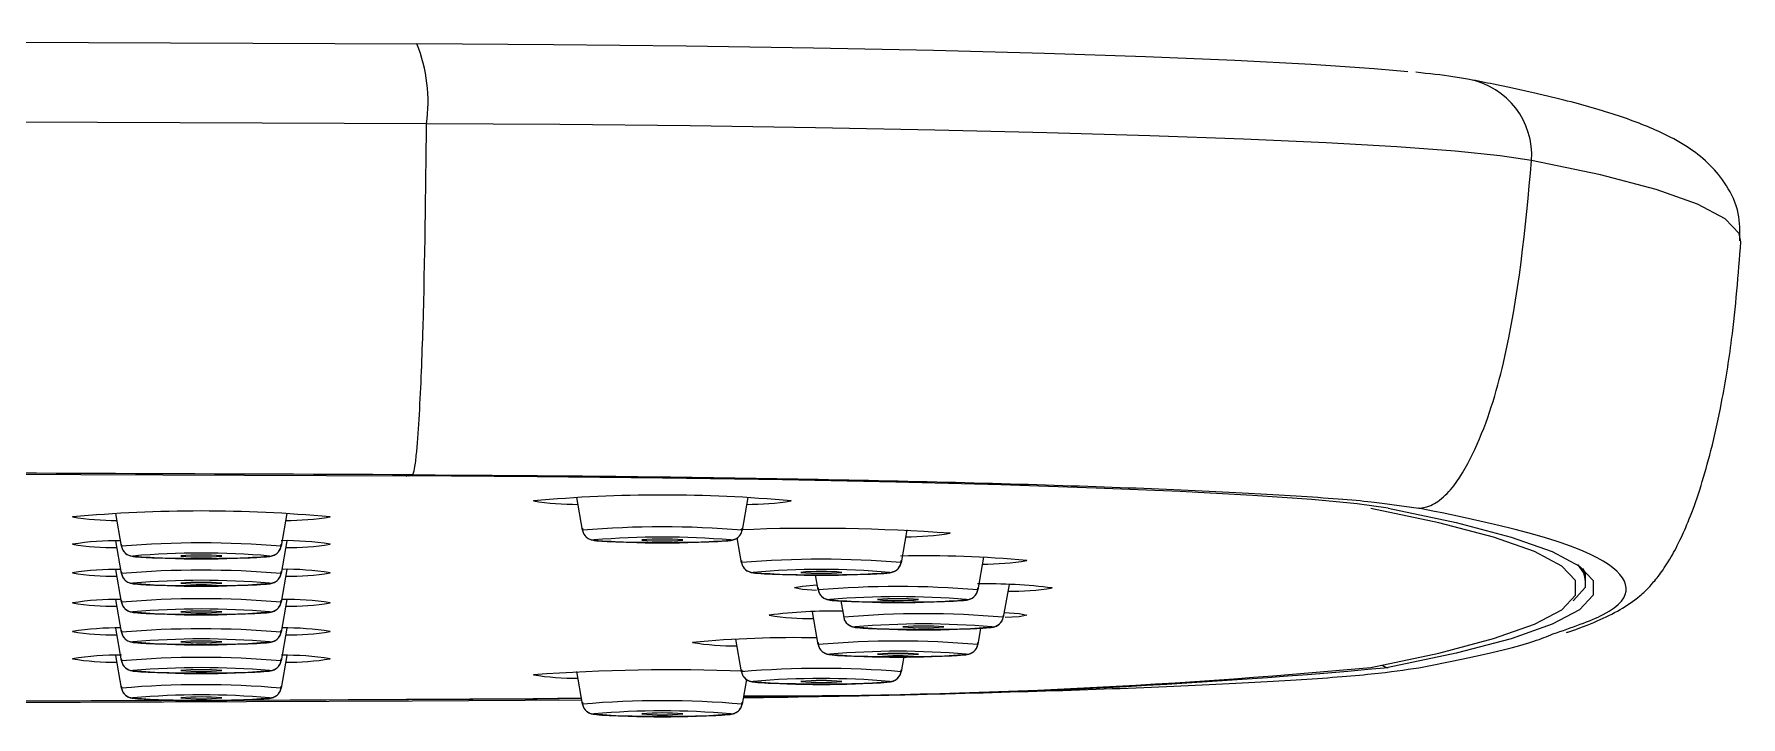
# Model space of a CAD drawing. Extents: x -2463 to 697, y 0 to 2315.
# Drawn here: x -1584.9 to -1541.19, y 1341.92 to 1359.39 of the extents above; entities that cross this region are included whole.
import ezdxf

# ---------------------------------------------------------------- set-up
doc = ezdxf.new("R2010")
doc.units = 0
doc.header["$LTSCALE"] = 10
doc.header["$MEASUREMENT"] = 0
doc.layers.get('0').update_dxf_attribs({"linetype": 'CONTINUOUS'})

msp = doc.modelspace()

# ---------------------------------------------------------------- linework, layer by layer
for p, q in [((-1572.114, 1347.444), (-1572.106, 1347.452)), ((-1570.857, 1346.692), (-1571.005, 1347.53)), ((-1566.622, 1347.53), (-1566.77, 1346.692)), ((-1565.514, 1347.444), (-1565.522, 1347.452)), ((-1583.924, 1347.034), (-1583.916, 1347.042)), ((-1582.668, 1346.282), (-1582.815, 1347.12)), ((-1578.432, 1347.12), (-1578.58, 1346.282)), ((-1577.324, 1347.034), (-1577.332, 1347.042)), ((-1550.128, 1347.352), (-1549.437, 1347.262)), ((-1562.549, 1346.701), (-1562.697, 1345.863)), ((-1561.441, 1346.615), (-1561.449, 1346.623)), ((-1583.924, 1346.336), (-1583.916, 1346.344)), ((-1582.668, 1345.584), (-1582.815, 1346.422)), ((-1578.432, 1346.422), (-1578.58, 1345.584)), ((-1577.324, 1346.336), (-1577.332, 1346.344)), ((-1566.785, 1345.863), (-1566.896, 1346.496)), ((-1582.668, 1344.851), (-1582.815, 1345.689)), ((-1578.432, 1345.689), (-1578.58, 1344.851)), ((-1560.585, 1346.003), (-1560.732, 1345.165)), ((-1559.476, 1345.917), (-1559.484, 1345.925)), ((-1583.924, 1345.603), (-1583.916, 1345.611)), ((-1577.324, 1345.603), (-1577.332, 1345.611)), ((-1565.416, 1345.227), (-1565.424, 1345.219)), ((-1564.82, 1345.165), (-1564.889, 1345.556)), ((-1559.932, 1345.305), (-1560.08, 1344.467)), ((-1558.832, 1345.227), (-1558.824, 1345.219)), ((-1545.174, 1345.419), (-1545.174, 1345.618)), ((-1583.924, 1344.835), (-1583.916, 1344.843)), ((-1582.668, 1344.084), (-1582.815, 1344.921)), ((-1578.432, 1344.921), (-1578.58, 1344.084)), ((-1577.324, 1344.835), (-1577.332, 1344.843)), ((-1564.241, 1344.884), (-1564.168, 1344.467)), ((-1566.076, 1344.521), (-1566.068, 1344.529)), ((-1564.82, 1343.769), (-1564.968, 1344.607)), ((-1559.476, 1344.521), (-1559.484, 1344.529)), ((-1583.924, 1344.102), (-1583.916, 1344.11)), ((-1582.668, 1343.351), (-1582.815, 1344.188)), ((-1578.432, 1344.188), (-1578.58, 1343.351)), ((-1577.324, 1344.102), (-1577.332, 1344.11)), ((-1566.785, 1343.071), (-1566.932, 1343.909)), ((-1560.659, 1344.187), (-1560.732, 1343.769)), ((-1582.668, 1342.653), (-1582.815, 1343.49)), ((-1578.432, 1343.49), (-1578.58, 1342.653)), ((-1568.041, 1343.823), (-1568.033, 1343.831)), ((-1583.924, 1343.404), (-1583.916, 1343.412)), ((-1577.324, 1343.404), (-1577.332, 1343.412)), ((-1570.857, 1342.243), (-1571.005, 1343.081)), ((-1562.628, 1343.462), (-1562.697, 1343.071)), ((-1572.114, 1342.995), (-1572.106, 1343.003)), ((-1566.658, 1342.875), (-1566.77, 1342.243)), ((-1587.218, 1342.32), (-1581.056, 1342.345)), ((-1575.317, 1342.354), (-1587.193, 1342.305)), ((-1587.185, 1342.281), (-1575.217, 1342.326)), ((-1579.829, 1342.35), (-1575.373, 1342.37)), ((-1575.217, 1342.326), (-1570.877, 1342.357))]:
    msp.add_line(p, q)
at = {"flags": 128}
for points in [[(-1803.148, 1359.138), (-1784.219, 1359.214), (-1765.249, 1359.276), (-1746.247, 1359.324), (-1727.219, 1359.359), (-1708.176, 1359.379), (-1689.124, 1359.386), (-1670.072, 1359.379), (-1651.028, 1359.359), (-1632.001, 1359.324), (-1612.999, 1359.276), (-1594.029, 1359.214), (-1575.1, 1359.138)], [(-1549.713, 1358.42), (-1550.583, 1358.498), (-1552.189, 1358.609), (-1554.149, 1358.712), (-1556.436, 1358.807), (-1559.021, 1358.893), (-1561.869, 1358.967), (-1564.943, 1359.029), (-1568.202, 1359.079), (-1571.602, 1359.115), (-1575.1, 1359.138)], [(-1574.852, 1357.092), (-1593.822, 1357.168), (-1612.833, 1357.23), (-1631.877, 1357.279), (-1650.945, 1357.313), (-1670.031, 1357.334), (-1689.124, 1357.341), (-1708.217, 1357.334), (-1727.302, 1357.313), (-1746.371, 1357.279), (-1765.415, 1357.23), (-1784.426, 1357.168), (-1803.396, 1357.092)], [(-1546.547, 1356.158), (-1547.351, 1356.276), (-1548.506, 1356.39), (-1549.999, 1356.5), (-1551.813, 1356.603), (-1553.929, 1356.699), (-1556.322, 1356.787), (-1558.967, 1356.865), (-1561.833, 1356.934), (-1564.89, 1356.991), (-1568.102, 1357.037), (-1571.436, 1357.071), (-1574.852, 1357.092)], [(-1541.186, 1354.074), (-1541.23, 1354.286), (-1541.585, 1354.662), (-1542.296, 1355.038), (-1543.36, 1355.413), (-1544.778, 1355.787), (-1546.547, 1356.158)], [(-1802.931, 1348.084), (-1784.038, 1348.16), (-1765.105, 1348.222), (-1746.138, 1348.27), (-1727.147, 1348.305), (-1708.14, 1348.325), (-1689.124, 1348.332), (-1670.108, 1348.325), (-1651.101, 1348.305), (-1632.11, 1348.27), (-1613.143, 1348.222), (-1594.209, 1348.16), (-1575.317, 1348.084)], [(-1575.373, 1348.069), (-1575.368, 1348.074), (-1575.364, 1348.084)], [(-1550.224, 1347.257), (-1551.017, 1347.37), (-1552.18, 1347.48), (-1553.695, 1347.585), (-1555.545, 1347.683), (-1557.703, 1347.772), (-1560.143, 1347.853), (-1562.831, 1347.923), (-1565.731, 1347.982), (-1568.807, 1348.029), (-1572.016, 1348.063), (-1575.317, 1348.084)], [(-1550.667, 1343.184), (-1548.92, 1343.551), (-1547.521, 1343.92), (-1546.47, 1344.29), (-1545.769, 1344.661), (-1545.418, 1345.033), (-1545.418, 1345.405), (-1545.769, 1345.777), (-1546.47, 1346.148), (-1547.521, 1346.518), (-1548.92, 1346.887), (-1550.667, 1347.254)], [(-1550.224, 1347.257), (-1548.475, 1346.889), (-1547.074, 1346.52), (-1546.021, 1346.149), (-1545.319, 1345.778), (-1544.968, 1345.405), (-1544.968, 1345.033), (-1545.319, 1344.661), (-1546.021, 1344.289), (-1547.074, 1343.918), (-1548.475, 1343.549), (-1550.224, 1343.182)], [(-1545.486, 1344.884), (-1545.168, 1345.233), (-1545.168, 1345.605), (-1545.234, 1345.714)], [(-1545.37, 1345.813), (-1545.218, 1345.605), (-1545.174, 1345.419)], [(-1564.854, 1345.284), (-1565.225, 1345.258), (-1565.424, 1345.219)], [(-1564.865, 1345.155), (-1565.225, 1345.18), (-1565.424, 1345.219)], [(-1560.059, 1344.587), (-1559.675, 1344.561), (-1559.476, 1344.521)], [(-1559.476, 1344.521), (-1559.675, 1344.482), (-1560.03, 1344.457)], [(-1575.373, 1342.37), (-1572.123, 1342.39), (-1570.885, 1342.402)], [(-1575.317, 1342.354), (-1575.322, 1342.359), (-1575.326, 1342.37)], [(-1570.882, 1342.386), (-1572.016, 1342.375), (-1575.317, 1342.354)]]:
    msp.add_lwpolyline(points, dxfattribs=at)
for centre, radius, start, end in [((-1578.855, 1357.644), 4.041, 352.1457, 21.6896), ((-1548.518, 1356.288), 1.975, 356.2252, 78.862), ((-1568.814, 1311.7), 35.895, 84.7251, 95.2749), ((-1571.033, 1354.09), 6.734, 260.7625, 270.4937), ((-1566.595, 1354.091), 6.735, 269.5067, 279.2372), ((-1580.624, 1311.299), 35.887, 84.7239, 95.2761), ((-1582.844, 1353.667), 6.721, 260.7557, 270.5064), ((-1578.404, 1353.667), 6.721, 269.4936, 279.2443), ((-1568.814, 1323.159), 23.622, 85.0367, 94.9633), ((-1570.562, 1346.744), 0.3, 190.0168, 270.0239), ((-1567.065, 1346.744), 0.3, 269.9749, 349.9816), ((-1564.921, 1299.019), 47.723, 85.8181, 92.2672), ((-1562.522, 1353.262), 6.734, 269.5063, 279.2375), ((-1582.789, 1339.273), 7.153, 89.191, 99.1256), ((-1582.843, 1352.983), 6.734, 260.7626, 270.4935), ((-1580.624, 1322.741), 23.63, 85.0384, 94.9616), ((-1582.372, 1346.334), 0.3, 190.0122, 270.0177), ((-1580.624, 1325.908), 20.202, 85.0354, 94.9646), ((-1578.876, 1346.334), 0.3, 269.9814, 349.9886), ((-1578.47, 1339.179), 7.248, 80.8983, 90.8709), ((-1578.405, 1352.983), 6.734, 269.5065, 279.2374), ((-1568.814, 1326.294), 20.226, 85.0414, 94.9586), ((-1568.814, 1366.57), 20.202, 265.0354, 274.9646), ((-1568.814, 1340.39), 6.077, 85.0442, 94.9558), ((-1568.814, 1352.474), 6.053, 265.0242, 274.9758), ((-1582.791, 1338.554), 7.139, 89.1994, 99.1306), ((-1580.624, 1322.051), 23.622, 85.0367, 94.9633), ((-1580.624, 1366.161), 20.202, 265.0354, 274.9646), ((-1580.624, 1339.98), 6.078, 85.0444, 94.9556), ((-1580.624, 1352.089), 6.078, 265.0444, 274.9556), ((-1578.464, 1338.498), 7.196, 80.8843, 90.8345), ((-1564.741, 1322.347), 23.606, 85.0332, 94.9668), ((-1566.489, 1345.916), 0.3, 190.0264, 270.0171), ((-1564.741, 1325.481), 20.21, 85.0374, 94.9626), ((-1562.993, 1345.916), 0.3, 269.9841, 349.9752), ((-1562.087, 1318.088), 27.951, 84.6409, 91.2842), ((-1560.556, 1352.555), 6.726, 269.4973, 279.2406), ((-1582.843, 1352.25), 6.734, 260.7626, 270.4935), ((-1582.372, 1345.636), 0.3, 190.02, 270.0236), ((-1580.624, 1325.186), 20.226, 85.0414, 94.9586), ((-1580.624, 1365.463), 20.202, 265.0354, 274.9646), ((-1580.624, 1339.282), 6.078, 85.0444, 94.9556), ((-1580.624, 1351.367), 6.053, 265.0244, 274.9756), ((-1578.875, 1345.636), 0.3, 269.9756, 349.9809), ((-1578.405, 1352.25), 6.734, 269.5065, 279.2374), ((-1564.741, 1365.742), 20.202, 265.0354, 274.9646), ((-1564.741, 1339.561), 6.077, 85.0442, 94.9558), ((-1564.741, 1351.646), 6.053, 265.0242, 274.9758), ((-1562.776, 1321.632), 23.622, 85.0367, 94.9633), ((-1560.557, 1331.06), 14.264, 83.0209, 90.7257), ((-1559.904, 1351.853), 6.721, 269.4938, 279.2441), ((-1582.79, 1337.775), 7.15, 89.2068, 99.126), ((-1582.844, 1351.473), 6.725, 260.7592, 270.5029), ((-1580.624, 1321.334), 23.606, 85.0333, 94.9667), ((-1582.372, 1344.904), 0.3, 190.028, 270.0156), ((-1578.876, 1344.904), 0.3, 269.9836, 349.9729), ((-1578.451, 1337.832), 7.093, 80.8577, 90.7673), ((-1578.404, 1351.473), 6.725, 269.4971, 279.2408), ((-1564.524, 1345.218), 0.3, 190.0269, 270.003), ((-1562.776, 1324.792), 20.202, 85.0354, 94.9646), ((-1562.776, 1365.068), 20.226, 265.0414, 274.9586), ((-1562.776, 1338.888), 6.053, 85.0242, 94.9758), ((-1562.776, 1350.972), 6.077, 265.0442, 274.9558), ((-1561.028, 1345.218), 0.3, 269.994, 349.9761), ((-1580.624, 1324.469), 20.21, 85.0374, 94.9626), ((-1580.624, 1364.73), 20.202, 265.0354, 274.9646), ((-1580.624, 1338.549), 6.078, 85.0444, 94.9556), ((-1580.624, 1350.634), 6.053, 265.0244, 274.9756), ((-1564.362, 1330.577), 14.049, 89.3202, 97.0073), ((-1564.995, 1351.168), 6.735, 260.7628, 270.4933), ((-1562.124, 1320.926), 23.63, 85.0384, 94.9616), ((-1563.872, 1344.52), 0.3, 190.0107, 270.0193), ((-1560.376, 1344.52), 0.3, 269.9838, 349.9863), ((-1582.785, 1337.002), 7.191, 89.17, 99.1155), ((-1582.843, 1350.749), 6.734, 260.7626, 270.4935), ((-1580.624, 1320.55), 23.622, 85.0367, 94.9633), ((-1582.372, 1344.136), 0.3, 190.0254, 270.0045), ((-1580.624, 1323.71), 20.202, 85.0354, 94.9646), ((-1578.876, 1344.136), 0.3, 269.9946, 349.9754), ((-1578.457, 1337.05), 7.143, 80.8709, 90.8092), ((-1578.405, 1350.749), 6.734, 269.5065, 279.2374), ((-1565.446, 1316.198), 27.747, 88.7676, 95.3655), ((-1562.124, 1324.094), 20.202, 85.0354, 94.9646), ((-1562.124, 1364.346), 20.202, 265.0354, 274.9646), ((-1562.124, 1338.165), 6.077, 85.0442, 94.9558), ((-1562.124, 1350.274), 6.077, 265.0442, 274.9558), ((-1582.779, 1336.262), 7.234, 89.1373, 99.1068), ((-1580.624, 1363.986), 20.226, 265.0414, 274.9586), ((-1580.624, 1337.805), 6.053, 85.0244, 94.9756), ((-1580.624, 1349.891), 6.078, 265.0444, 274.9556), ((-1578.465, 1336.289), 7.206, 80.8874, 90.8362), ((-1566.961, 1350.461), 6.726, 260.7594, 270.5027), ((-1562.776, 1320.252), 23.606, 85.0333, 94.9667), ((-1564.524, 1343.822), 0.3, 190.0295, 270.014), ((-1562.776, 1323.387), 20.21, 85.0374, 94.9626), ((-1562.776, 1363.648), 20.202, 265.0354, 274.9646), ((-1562.776, 1337.467), 6.077, 85.0442, 94.9558), ((-1562.776, 1349.552), 6.053, 265.0242, 274.9758), ((-1561.028, 1343.822), 0.3, 269.9829, 349.9736), ((-1582.844, 1350.038), 6.721, 260.7557, 270.5064), ((-1580.624, 1319.817), 23.622, 85.0367, 94.9633), ((-1582.372, 1343.403), 0.3, 190.02, 270.0236), ((-1580.624, 1322.952), 20.226, 85.0414, 94.9586), ((-1580.624, 1363.229), 20.202, 265.0354, 274.9646), ((-1580.624, 1337.048), 6.078, 85.0444, 94.9556), ((-1580.624, 1349.133), 6.053, 265.0244, 274.9756), ((-1578.875, 1343.403), 0.3, 269.9756, 349.9809), ((-1578.404, 1350.038), 6.721, 269.4936, 279.2443), ((-1568.633, 1295.39), 47.731, 87.7313, 94.1816), ((-1564.741, 1319.538), 23.622, 85.0367, 94.9633), ((-1566.489, 1343.124), 0.3, 190.0239, 270.006), ((-1566.588, 1523.183), 180.744, 269.95325, 275.19436), ((-1566.256, 1509.68), 167.224, 269.83703, 275.34925), ((-1562.993, 1343.124), 0.3, 269.9951, 349.9778), ((-1550.222, 1343.379), 0.198, 223.6373, 269.3815), ((-1580.624, 1319.119), 23.622, 85.0367, 94.9633), ((-1582.372, 1342.705), 0.3, 190.0254, 270.0045), ((-1578.876, 1342.705), 0.3, 269.9946, 349.9754), ((-1571.033, 1349.641), 6.734, 260.7625, 270.4937), ((-1564.741, 1322.698), 20.202, 85.0354, 94.9646), ((-1564.741, 1362.974), 20.226, 265.0414, 274.9586), ((-1564.741, 1336.794), 6.053, 85.0242, 94.9758), ((-1564.741, 1348.878), 6.077, 265.0442, 274.9558), ((-1580.624, 1322.279), 20.202, 85.0354, 94.9646), ((-1580.624, 1362.539), 20.21, 265.0374, 274.9626), ((-1580.624, 1336.375), 6.053, 85.0244, 94.9756), ((-1580.624, 1348.46), 6.078, 265.0444, 274.9556), ((-1568.814, 1318.71), 23.622, 85.0367, 94.9633), ((-1570.562, 1342.295), 0.3, 190.0168, 270.0239), ((-1567.065, 1342.295), 0.3, 269.9749, 349.9816), ((-1568.814, 1321.845), 20.226, 85.0414, 94.9586), ((-1568.814, 1362.121), 20.202, 265.0354, 274.9646), ((-1568.814, 1335.941), 6.077, 85.0442, 94.9558), ((-1568.814, 1348.025), 6.053, 265.0242, 274.9758)]:
    msp.add_arc(centre, radius, start, end)
for points, knots in [([(-1548.136, 1358.227), (-1548.273, 1358.251), (-1548.662, 1358.32), (-1549.178, 1358.375), (-1549.513, 1358.411)], [0, 0, 0, 0, 0.349368, 1, 1, 1, 1]), ([(-1541.212, 1354.097), (-1541.211, 1354.336), (-1541.209, 1354.871), (-1541.554, 1355.558), (-1541.994, 1356.084), (-1542.535, 1356.506), (-1543.271, 1356.911), (-1544.285, 1357.304), (-1545.706, 1357.712), (-1547.043, 1358.014), (-1547.93, 1358.187), (-1548.136, 1358.227)], [0, 0, 0, 0, 0.057502, 0.128611, 0.202784, 0.29045, 0.407615, 0.582032, 0.757309, 0.943458, 1, 1, 1, 1]), ([(-1575.217, 1348.109), (-1575.21, 1348.115), (-1575.186, 1348.139), (-1575.144, 1348.331), (-1575.087, 1348.84), (-1575.008, 1350.023), (-1574.901, 1352.821), (-1574.872, 1355.346), (-1574.852, 1357.092)], [0, 0, 0, 0, 0.016961, 0.05963, 0.113244, 0.223873, 0.463351, 1, 1, 1, 1]), ([(-1549.437, 1347.258), (-1549.383, 1347.264), (-1549.193, 1347.282), (-1548.861, 1347.464), (-1548.405, 1347.96), (-1547.778, 1349.125), (-1546.939, 1351.899), (-1546.707, 1354.417), (-1546.547, 1356.158)], [0, 0, 0, 0, 0.016959, 0.059628, 0.113244, 0.223873, 0.463348, 1, 1, 1, 1]), ([(-1545.655, 1344.077), (-1545.643, 1344.081), (-1545.337, 1344.175), (-1544.876, 1344.362), (-1544.282, 1344.644), (-1543.853, 1344.936), (-1543.549, 1345.212), (-1543.249, 1345.574), (-1543.006, 1345.936), (-1542.738, 1346.437), (-1542.471, 1347.052), (-1542.206, 1347.806), (-1541.927, 1348.793), (-1541.651, 1350.05), (-1541.36, 1351.84), (-1541.251, 1353.235), (-1541.186, 1354.074)], [0, 0, 0, 0, 0.007644, 0.200117, 0.375077, 0.539554, 0.627238, 0.675519, 0.722538, 0.758542, 0.786418, 0.817296, 0.84749, 0.884952, 0.930827, 1, 1, 1, 1]), ([(-1575.217, 1348.112), (-1586.027, 1348.155), (-1607.637, 1348.242), (-1640.193, 1348.321), (-1672.804, 1348.362), (-1705.443, 1348.362), (-1738.055, 1348.321), (-1770.61, 1348.242), (-1792.22, 1348.155), (-1803.031, 1348.112)], [0, 0, 0, 0, 0.142913, 0.285691, 0.428514, 0.571485, 0.714307, 0.857085, 1, 1, 1, 1]), ([(-1575.217, 1348.112), (-1573.657, 1348.103), (-1570.536, 1348.084), (-1566.092, 1348.024), (-1561.957, 1347.942), (-1558.258, 1347.837), (-1555.054, 1347.714), (-1552.5, 1347.574), (-1550.825, 1347.452), (-1550.29, 1347.376), (-1550.128, 1347.352)], [0, 0, 0, 0, 0.134557, 0.269101, 0.403665, 0.538201, 0.672765, 0.807301, 0.941858, 1, 1, 1, 1]), ([(-1546.002, 1344.04), (-1545.521, 1344.204), (-1544.379, 1344.596), (-1543.95, 1345.219), (-1544.523, 1345.904), (-1546.24, 1346.586), (-1548.371, 1347.036), (-1549.437, 1347.262)], [0, 0, 0, 0, 0.153583, 0.365286, 0.576984, 0.788297, 1, 1, 1, 1]), ([(-1570.862, 1346.744), (-1570.858, 1346.706), (-1570.85, 1346.638), (-1570.801, 1346.556), (-1570.745, 1346.502), (-1570.693, 1346.47), (-1570.648, 1346.453), (-1570.604, 1346.44), (-1570.51, 1346.424), (-1570.308, 1346.41), (-1569.823, 1346.392), (-1569.339, 1346.384), (-1569.039, 1346.384), (-1568.968, 1346.384)], [0, 0, 0, 0, 0.0399977, 0.0725901, 0.1005304, 0.1253402, 0.14869, 0.1778551, 0.2344308, 0.4621174, 0.6888057, 0.9254436, 1, 1, 1, 1]), ([(-1568.968, 1346.384), (-1568.815, 1346.384), (-1568.439, 1346.383), (-1567.865, 1346.391), (-1567.354, 1346.407), (-1567.118, 1346.425), (-1567.021, 1346.44), (-1566.951, 1346.462), (-1566.883, 1346.5), (-1566.818, 1346.564), (-1566.773, 1346.651), (-1566.768, 1346.715), (-1566.765, 1346.744)], [0, 0, 0, 0, 0.142926, 0.352505, 0.562939, 0.778486, 0.84991, 0.881817, 0.908021, 0.938484, 0.972504, 1, 1, 1, 1]), ([(-1582.672, 1346.334), (-1582.668, 1346.297), (-1582.661, 1346.228), (-1582.611, 1346.146), (-1582.556, 1346.092), (-1582.503, 1346.061), (-1582.459, 1346.043), (-1582.414, 1346.031), (-1582.32, 1346.015), (-1582.118, 1346), (-1581.633, 1345.983), (-1581.149, 1345.974), (-1580.85, 1345.974), (-1580.778, 1345.975)], [0, 0, 0, 0, 0.0399789, 0.0725876, 0.1005263, 0.1253339, 0.1486756, 0.1778539, 0.234418, 0.4621077, 0.6887973, 0.9254382, 1, 1, 1, 1]), ([(-1580.778, 1345.975), (-1580.625, 1345.974), (-1580.249, 1345.973), (-1579.675, 1345.981), (-1579.164, 1345.997), (-1578.929, 1346.015), (-1578.831, 1346.03), (-1578.762, 1346.052), (-1578.693, 1346.09), (-1578.628, 1346.155), (-1578.583, 1346.241), (-1578.578, 1346.306), (-1578.576, 1346.334)], [0, 0, 0, 0, 0.1429277, 0.3525045, 0.5629467, 0.7784984, 0.8499224, 0.8818328, 0.9080315, 0.9384875, 0.9725221, 1, 1, 1, 1]), ([(-1566.789, 1345.916), (-1566.785, 1345.878), (-1566.778, 1345.809), (-1566.728, 1345.727), (-1566.673, 1345.674), (-1566.62, 1345.642), (-1566.576, 1345.624), (-1566.531, 1345.612), (-1566.437, 1345.596), (-1566.235, 1345.581), (-1565.75, 1345.564), (-1565.266, 1345.555), (-1564.967, 1345.556), (-1564.895, 1345.556)], [0, 0, 0, 0, 0.040001, 0.072593, 0.10053, 0.125337, 0.148684, 0.177858, 0.234423, 0.462112, 0.688797, 0.925439, 1, 1, 1, 1]), ([(-1564.895, 1345.556), (-1564.742, 1345.555), (-1564.366, 1345.554), (-1563.792, 1345.563), (-1563.281, 1345.579), (-1563.046, 1345.596), (-1562.948, 1345.611), (-1562.879, 1345.633), (-1562.81, 1345.671), (-1562.745, 1345.736), (-1562.7, 1345.823), (-1562.695, 1345.887), (-1562.693, 1345.916)], [0, 0, 0, 0, 0.1429255, 0.3524969, 0.5629377, 0.7784844, 0.8499095, 0.8818145, 0.9080217, 0.9384846, 0.9725046, 1, 1, 1, 1]), ([(-1582.672, 1345.636), (-1582.668, 1345.599), (-1582.661, 1345.53), (-1582.611, 1345.448), (-1582.556, 1345.394), (-1582.503, 1345.363), (-1582.459, 1345.345), (-1582.414, 1345.333), (-1582.32, 1345.317), (-1582.118, 1345.302), (-1581.633, 1345.285), (-1581.149, 1345.276), (-1580.85, 1345.276), (-1580.778, 1345.276)], [0, 0, 0, 0, 0.040001, 0.072592, 0.100526, 0.125339, 0.148686, 0.177861, 0.234426, 0.462113, 0.6888, 0.925439, 1, 1, 1, 1]), ([(-1580.778, 1345.276), (-1580.625, 1345.276), (-1580.249, 1345.275), (-1579.675, 1345.283), (-1579.164, 1345.299), (-1578.929, 1345.317), (-1578.831, 1345.332), (-1578.762, 1345.354), (-1578.693, 1345.392), (-1578.628, 1345.457), (-1578.583, 1345.543), (-1578.578, 1345.608), (-1578.576, 1345.636)], [0, 0, 0, 0, 0.142925, 0.352499, 0.562938, 0.778486, 0.84991, 0.881816, 0.90802, 0.938484, 0.972504, 1, 1, 1, 1]), ([(-1564.824, 1345.218), (-1564.82, 1345.18), (-1564.813, 1345.111), (-1564.763, 1345.029), (-1564.708, 1344.976), (-1564.655, 1344.944), (-1564.611, 1344.926), (-1564.566, 1344.914), (-1564.473, 1344.898), (-1564.27, 1344.883), (-1563.785, 1344.866), (-1563.302, 1344.858), (-1563.002, 1344.858), (-1562.93, 1344.858)], [0, 0, 0, 0, 0.04, 0.072592, 0.100525, 0.125339, 0.148689, 0.177854, 0.23443, 0.462116, 0.688805, 0.925443, 1, 1, 1, 1]), ([(-1562.93, 1344.858), (-1562.777, 1344.857), (-1562.401, 1344.856), (-1561.828, 1344.865), (-1561.316, 1344.881), (-1561.081, 1344.899), (-1560.984, 1344.913), (-1560.914, 1344.935), (-1560.846, 1344.973), (-1560.78, 1345.038), (-1560.736, 1345.125), (-1560.73, 1345.189), (-1560.728, 1345.218)], [0, 0, 0, 0, 0.142924, 0.352498, 0.562937, 0.778482, 0.849903, 0.881814, 0.908018, 0.938468, 0.972504, 1, 1, 1, 1]), ([(-1582.672, 1344.903), (-1582.668, 1344.866), (-1582.661, 1344.797), (-1582.611, 1344.715), (-1582.556, 1344.662), (-1582.503, 1344.63), (-1582.459, 1344.612), (-1582.414, 1344.6), (-1582.32, 1344.584), (-1582.118, 1344.569), (-1581.633, 1344.552), (-1581.149, 1344.543), (-1580.85, 1344.544), (-1580.778, 1344.544)], [0, 0, 0, 0, 0.039979, 0.072587, 0.100526, 0.125339, 0.148686, 0.177852, 0.234426, 0.462114, 0.688803, 0.925438, 1, 1, 1, 1]), ([(-1580.778, 1344.544), (-1580.625, 1344.543), (-1580.249, 1344.542), (-1579.675, 1344.551), (-1579.164, 1344.567), (-1578.929, 1344.584), (-1578.831, 1344.599), (-1578.762, 1344.621), (-1578.693, 1344.659), (-1578.628, 1344.724), (-1578.583, 1344.811), (-1578.578, 1344.875), (-1578.576, 1344.903)], [0, 0, 0, 0, 0.142926, 0.352503, 0.562937, 0.778485, 0.849909, 0.881816, 0.90802, 0.938484, 0.972504, 1, 1, 1, 1]), ([(-1564.172, 1344.52), (-1564.168, 1344.482), (-1564.161, 1344.413), (-1564.111, 1344.331), (-1564.056, 1344.278), (-1564.003, 1344.246), (-1563.959, 1344.228), (-1563.914, 1344.216), (-1563.821, 1344.2), (-1563.616, 1344.185), (-1563.186, 1344.169), (-1562.823, 1344.164), (-1562.667, 1344.162)], [0, 0, 0, 0, 0.046523, 0.084471, 0.116965, 0.145851, 0.173013, 0.206958, 0.272792, 0.537753, 0.801544, 1, 1, 1, 1]), ([(-1562.667, 1344.162), (-1562.609, 1344.162), (-1562.349, 1344.157), (-1561.812, 1344.158), (-1561.177, 1344.166), (-1560.664, 1344.183), (-1560.429, 1344.201), (-1560.331, 1344.215), (-1560.262, 1344.237), (-1560.193, 1344.275), (-1560.128, 1344.34), (-1560.083, 1344.427), (-1560.078, 1344.491), (-1560.076, 1344.52)], [0, 0, 0, 0, 0.052972, 0.239542, 0.425494, 0.61221, 0.803463, 0.866836, 0.895148, 0.918401, 0.94542, 0.97562, 1, 1, 1, 1]), ([(-1582.672, 1344.136), (-1582.668, 1344.098), (-1582.661, 1344.029), (-1582.611, 1343.947), (-1582.556, 1343.894), (-1582.503, 1343.862), (-1582.459, 1343.844), (-1582.414, 1343.832), (-1582.321, 1343.816), (-1582.116, 1343.801), (-1581.686, 1343.785), (-1581.323, 1343.78), (-1581.167, 1343.779)], [0, 0, 0, 0, 0.046546, 0.084471, 0.116983, 0.145858, 0.173026, 0.206967, 0.272802, 0.537758, 0.801552, 1, 1, 1, 1]), ([(-1581.167, 1343.779), (-1581.109, 1343.778), (-1580.849, 1343.773), (-1580.312, 1343.774), (-1579.677, 1343.782), (-1579.164, 1343.799), (-1578.929, 1343.817), (-1578.831, 1343.831), (-1578.762, 1343.853), (-1578.693, 1343.891), (-1578.628, 1343.956), (-1578.583, 1344.043), (-1578.578, 1344.107), (-1578.576, 1344.136)], [0, 0, 0, 0, 0.052973, 0.23954, 0.425489, 0.6122, 0.80345, 0.866822, 0.895135, 0.918385, 0.945404, 0.975604, 1, 1, 1, 1]), ([(-1549.437, 1343.177), (-1548.299, 1343.402), (-1546.851, 1343.688), (-1546.151, 1343.978), (-1546.002, 1344.04)], [0, 0, 0, 0, 0.7857289, 1, 1, 1, 1]), ([(-1564.824, 1343.822), (-1564.82, 1343.784), (-1564.813, 1343.715), (-1564.763, 1343.633), (-1564.708, 1343.58), (-1564.655, 1343.548), (-1564.611, 1343.53), (-1564.566, 1343.518), (-1564.473, 1343.502), (-1564.268, 1343.487), (-1563.838, 1343.471), (-1563.475, 1343.466), (-1563.319, 1343.465)], [0, 0, 0, 0, 0.046522, 0.08447, 0.11698, 0.145855, 0.173027, 0.206966, 0.272801, 0.537759, 0.801555, 1, 1, 1, 1]), ([(-1563.319, 1343.465), (-1563.262, 1343.464), (-1563.001, 1343.459), (-1562.464, 1343.46), (-1561.829, 1343.468), (-1561.316, 1343.485), (-1561.081, 1343.503), (-1560.984, 1343.517), (-1560.914, 1343.539), (-1560.846, 1343.577), (-1560.78, 1343.642), (-1560.736, 1343.729), (-1560.73, 1343.793), (-1560.728, 1343.822)], [0, 0, 0, 0, 0.052978, 0.239542, 0.425493, 0.612207, 0.803456, 0.866828, 0.895139, 0.918389, 0.945418, 0.975603, 1, 1, 1, 1]), ([(-1582.672, 1343.403), (-1582.668, 1343.365), (-1582.661, 1343.296), (-1582.611, 1343.215), (-1582.556, 1343.161), (-1582.503, 1343.129), (-1582.459, 1343.111), (-1582.414, 1343.099), (-1582.321, 1343.083), (-1582.116, 1343.069), (-1581.686, 1343.052), (-1581.323, 1343.048), (-1581.167, 1343.046)], [0, 0, 0, 0, 0.046546, 0.084472, 0.116984, 0.145859, 0.173028, 0.206968, 0.272793, 0.537763, 0.80155, 1, 1, 1, 1]), ([(-1581.167, 1343.046), (-1581.109, 1343.045), (-1580.849, 1343.04), (-1580.312, 1343.042), (-1579.677, 1343.05), (-1579.164, 1343.066), (-1578.929, 1343.084), (-1578.831, 1343.099), (-1578.762, 1343.12), (-1578.693, 1343.158), (-1578.628, 1343.223), (-1578.583, 1343.31), (-1578.578, 1343.374), (-1578.576, 1343.403)], [0, 0, 0, 0, 0.052976, 0.239544, 0.425494, 0.612212, 0.803455, 0.866828, 0.895138, 0.918388, 0.945418, 0.975604, 1, 1, 1, 1]), ([(-1566.789, 1343.124), (-1566.785, 1343.086), (-1566.778, 1343.017), (-1566.728, 1342.935), (-1566.673, 1342.882), (-1566.62, 1342.85), (-1566.576, 1342.832), (-1566.531, 1342.82), (-1566.438, 1342.804), (-1566.233, 1342.789), (-1565.803, 1342.773), (-1565.44, 1342.768), (-1565.284, 1342.767)], [0, 0, 0, 0, 0.0465463, 0.0844739, 0.1169839, 0.1458522, 0.17303, 0.2069692, 0.272795, 0.5377663, 0.8015498, 1, 1, 1, 1]), ([(-1566.74, 1342.41), (-1566.541, 1342.413), (-1564.859, 1342.435), (-1561.975, 1342.498), (-1558.252, 1342.601), (-1555.06, 1342.724), (-1552.482, 1342.864), (-1550.501, 1343.015), (-1549.792, 1343.123), (-1549.437, 1343.177)], [0, 0, 0, 0, 0.02194, 0.184933, 0.34796, 0.510953, 0.67398, 0.836982, 1, 1, 1, 1]), ([(-1565.284, 1342.767), (-1565.226, 1342.766), (-1564.966, 1342.761), (-1564.429, 1342.762), (-1563.794, 1342.77), (-1563.281, 1342.787), (-1563.046, 1342.805), (-1562.948, 1342.819), (-1562.879, 1342.841), (-1562.81, 1342.879), (-1562.745, 1342.944), (-1562.7, 1343.031), (-1562.695, 1343.095), (-1562.693, 1343.124)], [0, 0, 0, 0, 0.0529779, 0.2395443, 0.425491, 0.6122091, 0.8034501, 0.8668224, 0.895134, 0.9183868, 0.9454047, 0.9756042, 1, 1, 1, 1]), ([(-1582.672, 1342.705), (-1582.668, 1342.667), (-1582.661, 1342.598), (-1582.611, 1342.517), (-1582.556, 1342.463), (-1582.503, 1342.431), (-1582.459, 1342.413), (-1582.414, 1342.401), (-1582.321, 1342.385), (-1582.116, 1342.371), (-1581.686, 1342.354), (-1581.323, 1342.35), (-1581.167, 1342.348)], [0, 0, 0, 0, 0.046524, 0.084451, 0.116964, 0.145833, 0.173011, 0.206952, 0.272778, 0.537744, 0.801545, 1, 1, 1, 1]), ([(-1581.167, 1342.348), (-1581.109, 1342.347), (-1580.849, 1342.342), (-1580.312, 1342.344), (-1579.677, 1342.352), (-1579.164, 1342.368), (-1578.929, 1342.386), (-1578.831, 1342.4), (-1578.762, 1342.422), (-1578.693, 1342.46), (-1578.628, 1342.525), (-1578.583, 1342.612), (-1578.578, 1342.676), (-1578.576, 1342.705)], [0, 0, 0, 0, 0.052977, 0.239546, 0.425497, 0.612217, 0.803462, 0.866842, 0.895149, 0.918399, 0.945422, 0.97562, 1, 1, 1, 1]), ([(-1570.862, 1342.295), (-1570.858, 1342.257), (-1570.85, 1342.189), (-1570.801, 1342.107), (-1570.745, 1342.053), (-1570.693, 1342.021), (-1570.648, 1342.004), (-1570.604, 1341.991), (-1570.51, 1341.975), (-1570.306, 1341.961), (-1569.876, 1341.944), (-1569.513, 1341.94), (-1569.357, 1341.938)], [0, 0, 0, 0, 0.046545, 0.084472, 0.116986, 0.145856, 0.173028, 0.206967, 0.272803, 0.537758, 0.801552, 1, 1, 1, 1]), ([(-1569.357, 1341.938), (-1569.299, 1341.937), (-1569.039, 1341.933), (-1568.502, 1341.934), (-1567.867, 1341.942), (-1567.353, 1341.958), (-1567.118, 1341.976), (-1567.021, 1341.991), (-1566.951, 1342.013), (-1566.883, 1342.051), (-1566.818, 1342.115), (-1566.773, 1342.202), (-1566.768, 1342.266), (-1566.765, 1342.295)], [0, 0, 0, 0, 0.052975, 0.239538, 0.425493, 0.612207, 0.803456, 0.866828, 0.895139, 0.918389, 0.945418, 0.975603, 1, 1, 1, 1])]:
    msp.add_open_spline(points, degree=3, knots=knots)

doc.saveas('drawing.dxf')
